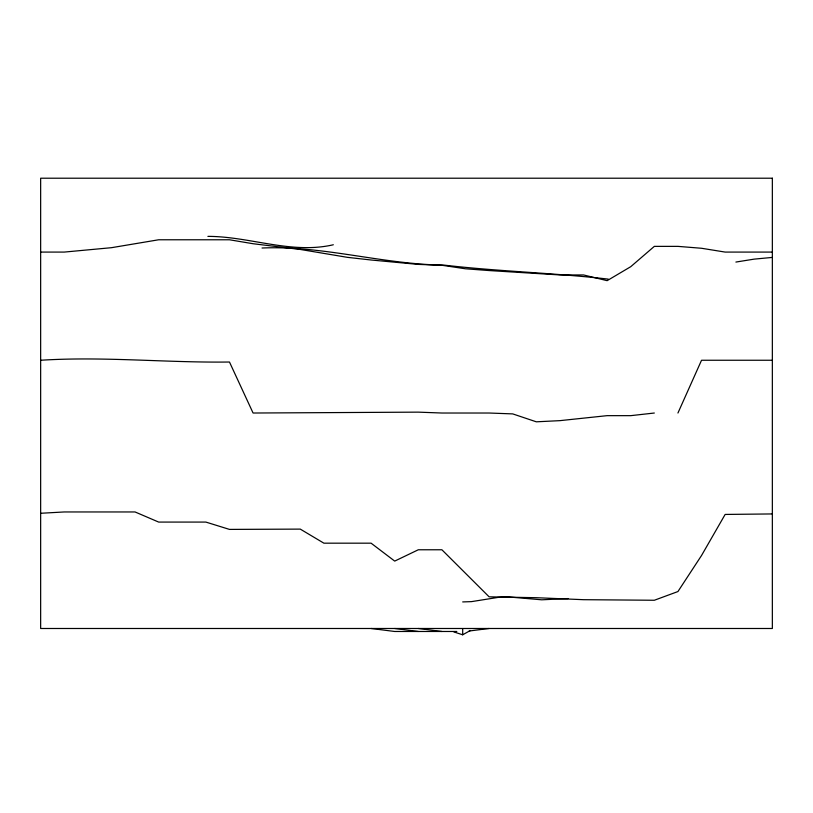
<?xml version="1.0" encoding="UTF-8"?>
<svg xmlns="http://www.w3.org/2000/svg" width="813" height="813" viewBox="0 0 813 813"><rect width="100%" height="100%" fill="white"/><g stroke="black" fill="none" stroke-linecap="round" stroke-linejoin="round"><path stroke-width="1.22" d="M677.94 413.024L701.538 360.25L772.35 360.25M453.898 631.955L462.688 634.79L470.371 630.492M735.897 262.06L754.129 259.134L772.35 257.416M333.33 244.764C291.339 254.479 249.977 236.41 207.894 236.37M469.233 631L489.111 628.49M654.333 413.024L630.736 415.656L607.128 415.656L559.923 420.646L536.316 421.815L512.718 413.898L489.111 413.024L441.906 413.024L418.299 412.14L253.077 413.024L229.479 362.019C166.502 362.872 103.637 356.246 40.65 360.25M568.084 598.571L541.732 599.801L506.601 596.783L497.82 597.443L471.469 601.63L462.688 601.925M40.65 513.277L64.257 511.956L135.06 511.956L158.667 522.078L205.872 522.078L229.479 529.405L300.282 529.111L323.889 543.175L371.094 543.175L394.701 561.102L418.299 549.771L441.906 549.771L489.111 596.823L536.316 597.707L583.521 599.689L654.333 600.258L677.94 591.549L701.538 555.492L725.145 514.436L772.35 513.938M262.04 248.016C323.31 245.363 383.014 264.469 444.294 265.129C498.826 271.491 553.775 272.833 608.317 279.123M40.65 252.081L64.257 252.081L111.462 247.691L158.667 239.774L229.479 239.774L253.077 243.727L300.282 249.449L347.497 257.355L371.094 259.997L418.299 264.398L441.906 265.272L465.503 268.788L489.111 270.556L559.923 274.946L583.521 274.946L607.128 280.668L630.736 266.694L654.333 246.369L677.94 246.369L701.538 248.27L725.145 252.081L772.35 252.081M456.815 631.477L394.701 631.477L371.094 628.49M418.299 628.49L441.906 631.477M394.701 628.49L418.299 631.477M462.688 629.079L462.688 634.79M772.35 178.21L40.65 178.21L40.65 628.49L772.35 628.49L772.35 178.21"/></g></svg>
